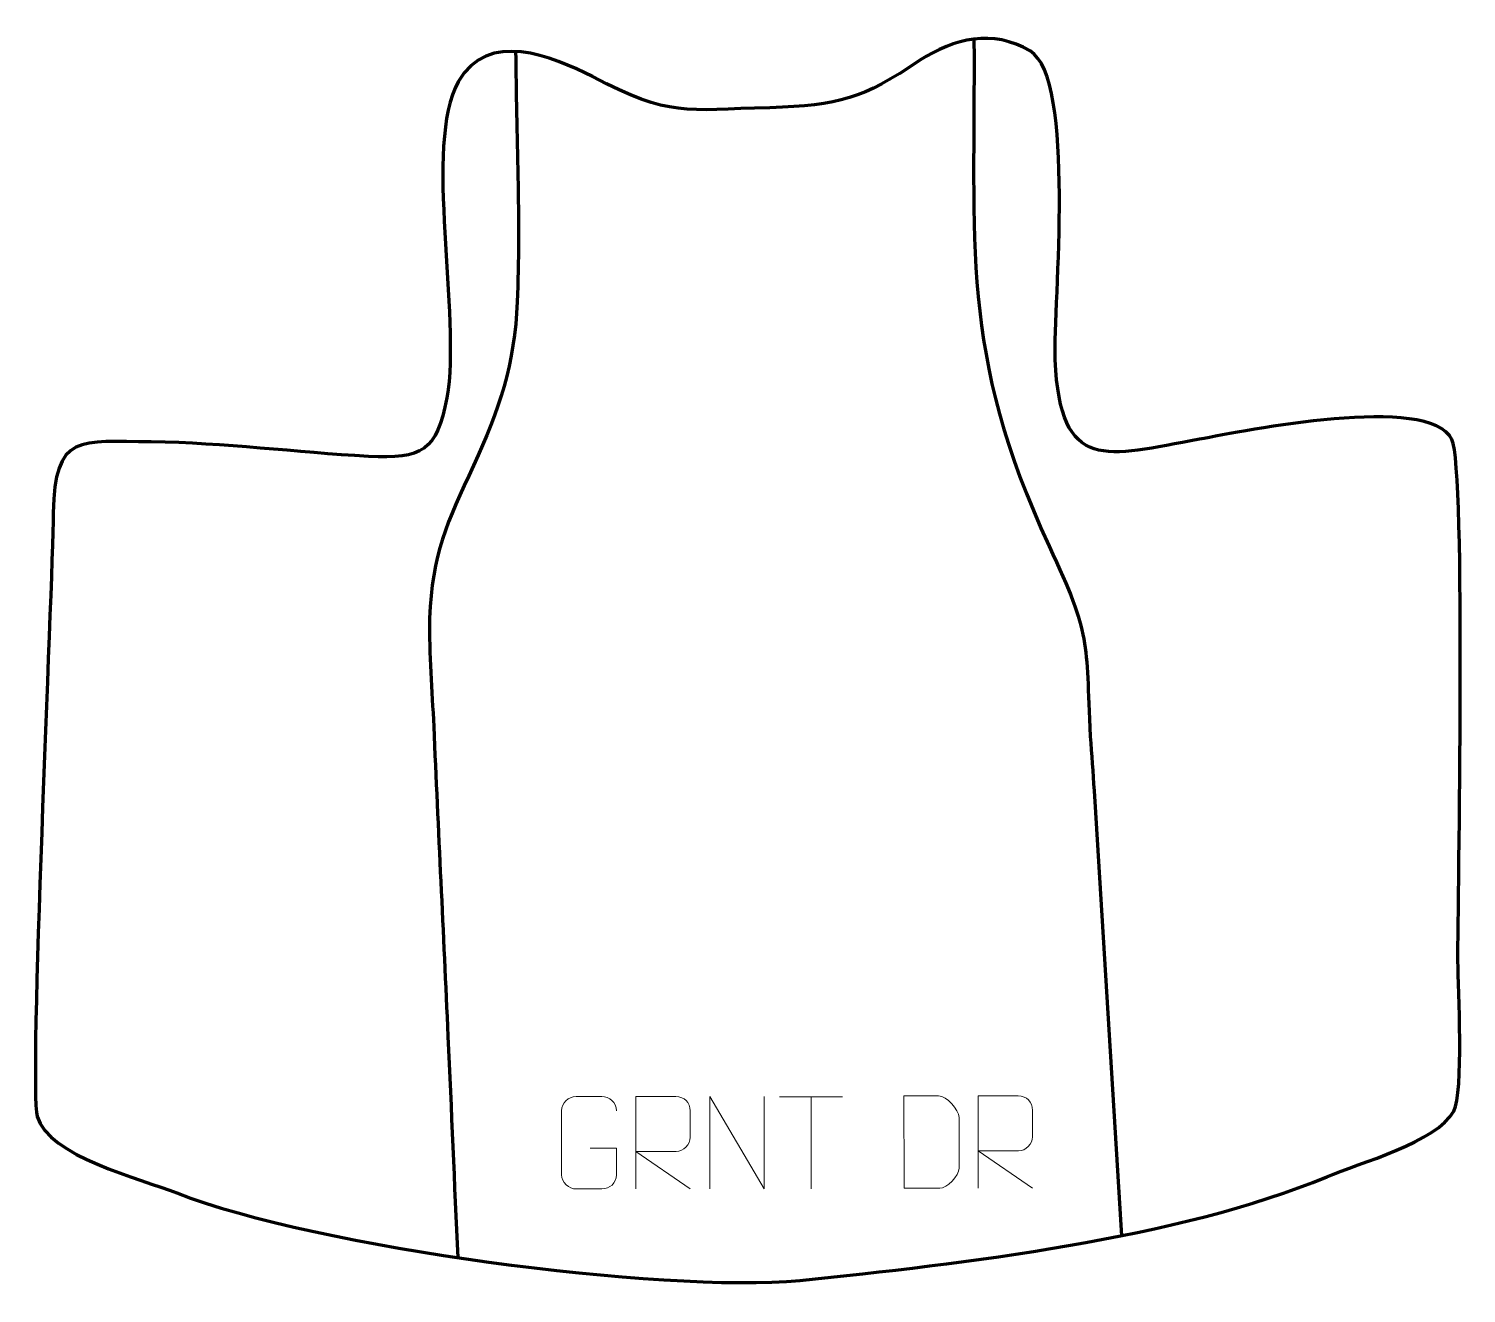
# Model space of a CAD drawing. Header units: millimetres. Extents: x -390 to -1, y 244 to 586.
import ezdxf

# ---------------------------------------------------------------- set-up
doc = ezdxf.new("R2010")
doc.units = ezdxf.units.MM
doc.header["$MEASUREMENT"] = 0
doc.layers.add('layer 2', color=7, linetype='Continuous')
doc.layers.add('layer 3', color=7, linetype='Continuous')

msp = doc.modelspace()

# ---------------------------------------------------------------- linework, layer by layer
at = {"layer": 'layer 2', "color": 142, "lineweight": 158}
for points, knots in [([(-257.9757, 579.4398), (-257.7837, 557.2402), (-256.6422, 533.756), (-257.5313, 511.7113), (-257.5313, 511.7113), (-258.2004, 495.122), (-262.4247, 482.4057), (-269.3542, 467.4979), (-269.3542, 467.4979), (-276.5265, 452.2329), (-280.516, 443.484), (-281.2748, 426.1738), (-281.2748, 426.1738), (-281.3496, 416.4828), (-280.5666, 406.6278), (-280.1225, 396.9349), (-280.1225, 396.9349), (-278.9172, 369.0022), (-277.4976, 341.0792), (-276.262, 313.1476), (-276.262, 313.1476), (-275.3828, 293.2073), (-274.5036, 273.267), (-273.6244, 253.3267)], [0, 0, 0, 0, 0.14285714, 0.14285714, 0.14285714, 0.14285714, 0.28571429, 0.28571429, 0.28571429, 0.28571429, 0.42857143, 0.42857143, 0.42857143, 0.42857143, 0.57142857, 0.57142857, 0.57142857, 0.57142857, 0.71428571, 0.71428571, 0.71428571, 0.71428571, 1, 1, 1, 1]), ([(-134.0663, 582.7767), (-133.672, 527.4626), (-138.1531, 498.1776), (-113.7595, 445.7049), (-113.7595, 445.7049), (-102.1867, 420.811), (-103.9785, 420.8026), (-102.6042, 394.2512), (-102.6042, 394.2512), (-102.2808, 389.3514), (-101.9245, 384.4531), (-101.5814, 379.5545), (-101.5814, 379.5545), (-101.5814, 379.5545), (-94.1563, 259.2432), (-94.1563, 259.2432)], [0, 0, 0, 0, 0.2, 0.2, 0.2, 0.2, 0.4, 0.4, 0.4, 0.4, 0.6, 0.6, 0.6, 0.6, 1, 1, 1, 1])]:
    msp.add_open_spline(points, degree=3, knots=knots, dxfattribs=at)
at = {"layer": 'layer 3', "color": 242, "lineweight": 158}
msp.add_open_spline([(-237.1495, 572.6237), (-216.0373, 561.5678), (-212.4942, 563.662), (-189.2337, 564.2308), (-189.2337, 564.2308), (-170.4463, 564.9372), (-164.2358, 566.4908), (-148.6781, 577.0611), (-148.6781, 577.0611), (-139.3906, 582.9422), (-128.9897, 585.5799), (-118.8884, 579.5632), (-118.8884, 579.5632), (-106.3669, 572.105), (-112.5668, 511.2464), (-112.1128, 496.0571), (-112.1128, 496.0571), (-110.6173, 465.2247), (-98.5955, 469.9491), (-73.0637, 474.5867), (-73.0637, 474.5867), (-60.9817, 476.8297), (-10.9759, 487.1002), (-4.8381, 474.4816), (-4.8381, 474.4816), (-0.9796, 466.5488), (-3.2406, 349.0236), (-3.2343, 333.5092), (-3.2343, 333.5092), (-3.1651, 325.9095), (-1.6193, 298.039), (-4.3641, 292.9293), (-4.3641, 292.9293), (-8.8511, 284.5769), (-29.7438, 278.9295), (-38.6866, 275.1786), (-38.6866, 275.1786), (-78.627, 258.4259), (-137.5971, 251.6385), (-181.0278, 247.1453), (-181.0278, 247.1453), (-218.6674, 243.6818), (-311.6671, 255.9859), (-349.5609, 270.7936), (-349.5609, 270.7936), (-359.3497, 274.6394), (-384.3481, 280.7445), (-387.3175, 291.4984), (-387.3175, 291.4984), (-389.5891, 299.7252), (-383.2465, 433.2645), (-382.9473, 454.7115), (-382.9473, 454.7115), (-382.6482, 476.1574), (-375.7905, 474.0981), (-356.4685, 473.8592), (-356.4685, 473.8592), (-336.5978, 473.6133), (-317.4488, 471.029), (-297.699, 469.945), (-297.699, 469.945), (-283.218, 469.187), (-279.3136, 471.4662), (-276.5243, 485.7727), (-276.5243, 485.7727), (-272.6747, 507.9921), (-282.9743, 554.3256), (-273.5023, 571.2112), (-273.5023, 571.2112), (-265.5426, 585.4009), (-248.1797, 578.1724), (-237.1495, 572.6237)], degree=3, knots=[0, 0, 0, 0, 0.05263158, 0.05263158, 0.05263158, 0.05263158, 0.10526316, 0.10526316, 0.10526316, 0.10526316, 0.15789474, 0.15789474, 0.15789474, 0.15789474, 0.21052632, 0.21052632, 0.21052632, 0.21052632, 0.26315789, 0.26315789, 0.26315789, 0.26315789, 0.31578947, 0.31578947, 0.31578947, 0.31578947, 0.36842105, 0.36842105, 0.36842105, 0.36842105, 0.42105263, 0.42105263, 0.42105263, 0.42105263, 0.47368421, 0.47368421, 0.47368421, 0.47368421, 0.52631579, 0.52631579, 0.52631579, 0.52631579, 0.57894737, 0.57894737, 0.57894737, 0.57894737, 0.63157895, 0.63157895, 0.63157895, 0.63157895, 0.68421053, 0.68421053, 0.68421053, 0.68421053, 0.73684211, 0.73684211, 0.73684211, 0.73684211, 0.78947368, 0.78947368, 0.78947368, 0.78947368, 0.84210526, 0.84210526, 0.84210526, 0.84210526, 0.89473684, 0.89473684, 0.89473684, 0.89473684, 1, 1, 1, 1], dxfattribs=at)
at = {"layer": 'layer 3', "color": 250, "lineweight": 9}
for points, knots in [([(-237.8452, 282.8868), (-237.8452, 282.8868), (-230.6771, 282.8868), (-230.6771, 282.8868), (-230.6771, 282.8868), (-230.6771, 282.8868), (-230.6771, 275.7187), (-230.6771, 275.7187), (-230.6771, 275.7187), (-230.8168, 273.3953), (-232.494, 271.9157), (-234.6418, 271.9049), (-234.6418, 271.9049), (-236.9736, 271.9053), (-239.3056, 271.9053), (-241.6371, 271.9049), (-241.6371, 271.9049), (-243.562, 271.7995), (-245.5342, 273.684), (-245.523, 275.7013), (-245.523, 275.7013), (-245.5226, 281.4714), (-245.5226, 287.2411), (-245.523, 293.0104), (-245.523, 293.0104), (-245.5188, 295.1485), (-243.772, 296.8677), (-241.6197, 296.8543), (-241.6197, 296.8543), (-239.294, 296.8543), (-236.9679, 296.8543), (-234.6418, 296.8543), (-234.6418, 296.8543), (-232.6951, 296.8897), (-230.7037, 295.3982), (-230.6771, 292.9605)], [0, 0, 0, 0, 0.1, 0.1, 0.1, 0.1, 0.2, 0.2, 0.2, 0.2, 0.3, 0.3, 0.3, 0.3, 0.4, 0.4, 0.4, 0.4, 0.5, 0.5, 0.5, 0.5, 0.6, 0.6, 0.6, 0.6, 0.7, 0.7, 0.7, 0.7, 0.8, 0.8, 0.8, 0.8, 1, 1, 1, 1]), ([(-225.4321, 271.9011), (-225.4321, 271.9011), (-225.4321, 296.8546), (-225.4321, 296.8546), (-225.4321, 296.8546), (-221.8373, 296.8546), (-218.2418, 296.8546), (-214.6466, 296.8546), (-214.6466, 296.8546), (-212.3213, 296.8169), (-210.764, 295.3269), (-210.7681, 292.9605), (-210.7681, 292.9605), (-210.7685, 290.925), (-210.7685, 287.8656), (-210.7681, 285.8296), (-210.7681, 285.8296), (-210.7746, 283.9541), (-212.5869, 282.0123), (-214.5964, 281.9932), (-214.5964, 281.9932), (-214.5964, 281.9932), (-225.4321, 281.9932), (-225.4321, 281.9932), (-225.4321, 281.9932), (-225.4321, 281.9932), (-210.7774, 271.9011), (-210.7774, 271.9011)], [0, 0, 0, 0, 0.125, 0.125, 0.125, 0.125, 0.25, 0.25, 0.25, 0.25, 0.375, 0.375, 0.375, 0.375, 0.5, 0.5, 0.5, 0.5, 0.625, 0.625, 0.625, 0.625, 0.75, 0.75, 0.75, 0.75, 1, 1, 1, 1]), ([(-205.4274, 271.9011), (-205.4274, 271.9011), (-205.4274, 296.8546), (-205.4274, 296.8546), (-205.4274, 296.8546), (-205.4274, 296.8546), (-190.7726, 271.9011), (-190.7726, 271.9011), (-190.7726, 271.9011), (-190.7726, 271.9011), (-190.7726, 296.8546), (-190.7726, 296.8546)], [0, 0, 0, 0, 0.25, 0.25, 0.25, 0.25, 0.5, 0.5, 0.5, 0.5, 1, 1, 1, 1]), ([(-152.9456, 272.0937), (-150.6138, 272.0941), (-145.6636, 272.0701), (-143.3321, 272.0698), (-143.3321, 272.0698), (-141.4071, 271.9644), (-138.0885, 275.506), (-138.0997, 277.5233), (-138.0997, 277.5233), (-138.1001, 283.2934), (-138.1001, 285.4631), (-138.0997, 291.2324), (-138.0997, 291.2324), (-138.104, 293.3705), (-141.4785, 297.0306), (-143.6309, 297.0171), (-143.6309, 297.0171), (-145.9566, 297.0171), (-150.6809, 297.0171), (-153.007, 297.0171), (-153.007, 297.0171), (-153.0066, 291.2702), (-152.9453, 277.841), (-152.9456, 272.0937)], [0, 0, 0, 0, 0.14285714, 0.14285714, 0.14285714, 0.14285714, 0.28571429, 0.28571429, 0.28571429, 0.28571429, 0.42857143, 0.42857143, 0.42857143, 0.42857143, 0.57142857, 0.57142857, 0.57142857, 0.57142857, 0.71428571, 0.71428571, 0.71428571, 0.71428571, 1, 1, 1, 1]), ([(-132.8853, 272.0656), (-132.8853, 272.0656), (-132.8853, 297.0191), (-132.8853, 297.0191), (-132.8853, 297.0191), (-129.2905, 297.0191), (-125.695, 297.0191), (-122.0998, 297.0191), (-122.0998, 297.0191), (-119.7745, 296.9814), (-118.2172, 295.4914), (-118.2213, 293.125), (-118.2213, 293.125), (-118.2217, 291.0895), (-118.2217, 288.0301), (-118.2213, 285.9941), (-118.2213, 285.9941), (-118.2278, 284.1186), (-120.0401, 282.1768), (-122.0496, 282.1577), (-122.0496, 282.1577), (-122.0496, 282.1577), (-132.8853, 282.1577), (-132.8853, 282.1577), (-132.8853, 282.1577), (-132.8853, 282.1577), (-118.2306, 272.0656), (-118.2306, 272.0656)], [0, 0, 0, 0, 0.125, 0.125, 0.125, 0.125, 0.25, 0.25, 0.25, 0.25, 0.375, 0.375, 0.375, 0.375, 0.5, 0.5, 0.5, 0.5, 0.625, 0.625, 0.625, 0.625, 0.75, 0.75, 0.75, 0.75, 1, 1, 1, 1])]:
    msp.add_open_spline(points, degree=3, knots=knots, dxfattribs=at)
for points in [[(-186.5936, 296.8311), (-186.5936, 296.8311), (-169.6064, 296.8311), (-169.6064, 296.8311)], [(-178.0998, 271.9011), (-178.0998, 271.9011), (-178.0998, 296.8546), (-178.0998, 296.8546)]]:
    msp.add_open_spline(points, degree=3, dxfattribs=at)

doc.saveas('drawing.dxf')
